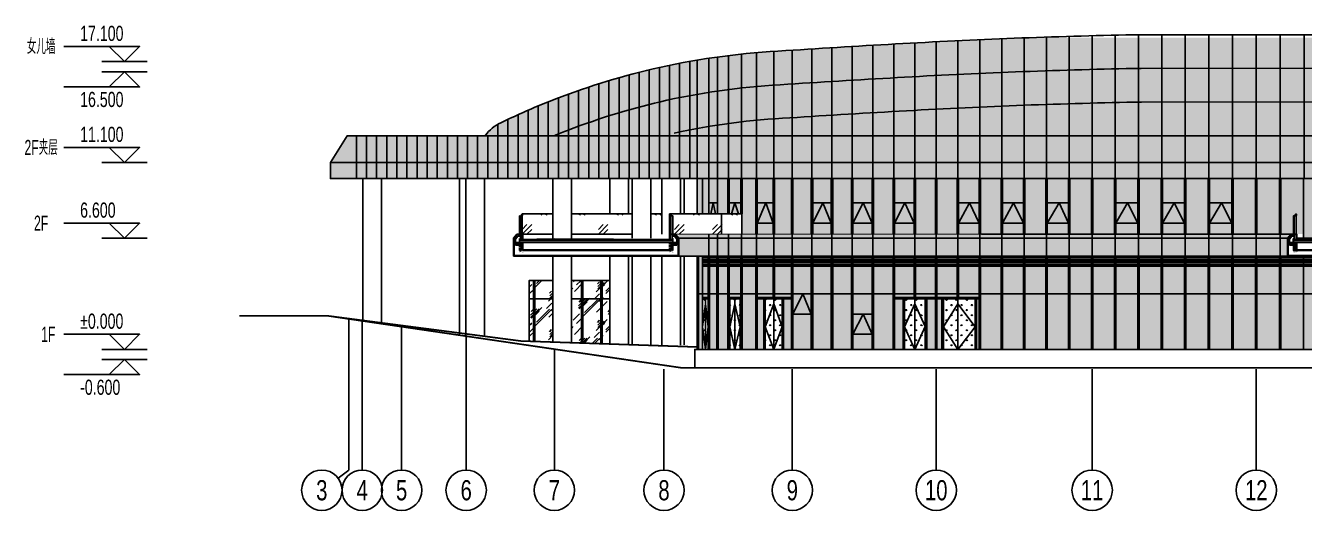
# Model space of a CAD drawing. Extents: x 2698488 to 3036784, y -7225 to 132783.
# Drawn here: x 2699500 to 2775479, y 103975 to 132783 of the extents above; entities that cross this region are included whole.
import ezdxf
from ezdxf.enums import TextEntityAlignment as Align

# ---------------------------------------------------------------- set-up
doc = ezdxf.new("R2010")
doc.units = 0
doc.linetypes.add('DASH', pattern=[0.35, 0.25, -0.1])
doc.layers.get('0').update_dxf_attribs({"color": 8})
for name, color, linetype in [('#填充层', 8, 'Continuous'), ('#幕墙分格线-立面', 8, 'Continuous'), ('#文字', 8, 'Continuous'), ('#标注', 8, 'Continuous'), ('#结构边线+内凹外凸边线', 8, 'Continuous'), ('#非幕墙范围构件', 8, 'DASH'), ('A-AL', 8, 'Continuous'), ('A-BEAM-SECT-S', 8, 'Continuous'), ('A-DETL-2', 8, 'Continuous'), ('A-DETL-ALUM', 8, 'Continuous'), ('A-GLAZ', 8, 'Continuous'), ('A-SECT-3', 8, 'Continuous'), ('A-STRS-HRAL', 8, 'Continuous'), ('A-WALL-CONC', 8, 'Continuous'), ('PUB_DIM', 8, 'Continuous'), ('PUB_HATCH', 8, 'Continuous'), ('PUB_TITLE', 8, 'Continuous'), ('建-墙', 8, 'Continuous'), ('建-门窗开启方式', 8, 'Continuous')]:
    doc.layers.add(name, color=color, linetype=linetype)
doc.layers.add('定位边线-不打印', color=8, linetype='Continuous', plot=False)
doc.styles.add('#文字', font='jrs.shx', dxfattribs={"width": 0.7, "bigfont": 'hztxt.shx'})
doc.styles.add('HZ', font='jrs.shx', dxfattribs={"width": 0.6, "bigfont": 'hztxt.shx'})
doc.styles.add('JHZX', font='jrs.shx', dxfattribs={"width": 0.6, "bigfont": 'jhz.shx'})
doc.styles.add('XD2008', font='@1romans.shx', dxfattribs={"width": 0.7, "bigfont": '!hztxt.shx'})
doc.styles.add('楷体', font='jrs.shx', dxfattribs={"width": 0.75})
pattern_1 = [(45, (180, 90), (0, 2291.026), [900, -540, 900, -540, 360, -784.92235]), (45, (135, 135), (0, 2291.026), [720, -900, 540, -540, 630, -694.92236]), (45, (135, 270), (0, 2291.026), [540, -1080, 360, -540, 810, -694.92236]), (45, (270, 135), (0, 2291.026), [540, -1080, 450, -1954.9223]), (45, (405, 270), (0, 2291.026), [270, -1350, 180, -2224.9223]), (45, (180, 495), (0, 2291.026), [180, -1350, 180, -720, 450, -1144.92235]), (45, (990, 360), (0, 2291.026), [900, -1350, 1080, -712.9224]), (45, (990, 225), (0, 2291.026), [1260, -900, 1350, -532.9224]), (45, (1215, 405), (0, -2545.5844), [900, -1260, 720, -1144.9224]), (45, (1080, 675), (0, 2291.026), [450, -1800, 540, -1234.9224]), (45, (1350, 540), (0, 2291.026), [360, -1800, 360, -1504.9223])]
pattern_2 = [(90, (0, 0), (-299.338642, 299.338642), [79.3742, -519.303045]), (45, (0, 0), (-299.338847, 299.338847), [79.3742, -343.954845]), (135, (0, 0), (-299.338847, -299.338847), [79.3742, -343.954845])]

# ---------------------------------------------------------------- blocks, each defined once
blk = doc.blocks.new('A$C727b660e_C')
at = {"layer": 'PUB_HATCH'}
blk.add_hatch(color=256, dxfattribs=at).paths.add_polyline_path([(350, 830), (4795, 830), (4795, 950), (350, 950)])
at = {"layer": 'A-AL'}
for points in [[(550, 0), (0, 0), (0, 1050), (200, 1300), (550, 1300), (550, 1200)], [(550, 30), (30, 30), (30, 1038), (213, 1270), (520, 1270), (520, 1200)], [(520, 1200), (550, 1200)], [(4595, 0), (5145, 0), (5145, 1050), (4945, 1300), (4595, 1300), (4595, 1200)], [(4595, 30), (5115, 30), (5115, 1038), (4932, 1270), (4625, 1270), (4625, 1200)], [(4625, 1200), (4595, 1200)], [(550, 30), (4595, 30)], [(550, 0), (4595, 0)]]:
    blk.add_lwpolyline(points, dxfattribs=at)
at = {"layer": 'A-BEAM-SECT-S'}
for p, q in [((350, 360), (350, 800)), ((550, 800), (550, 360)), ((4595, 360), (4595, 800)), ((4795, 800), (4795, 360))]:
    blk.add_line(p, q, dxfattribs=at)
for points in [[(458, 800), (550, 800), (550, 830), (350, 830), (350, 800), (442, 800), (442, 360), (350, 360), (350, 330), (550, 330), (550, 360), (458, 360)], [(4703, 800), (4795, 800), (4795, 830), (4595, 830), (4595, 800), (4687, 800), (4687, 360), (4595, 360), (4595, 330), (4795, 330), (4795, 360), (4703, 360)]]:
    blk.add_lwpolyline(points, close=True, dxfattribs=at)
for points in [[(362, 360), (362, 800)], [(412, 800), (442, 770)], [(488, 800), (458, 770)], [(538, 360), (538, 800)], [(550, 830), (4595, 830)], [(4595, 830), (550, 830)], [(550, 800), (4595, 800)], [(4595, 800), (550, 800)], [(4607, 360), (4607, 800)], [(4657, 800), (4687, 770)], [(4733, 800), (4703, 770)], [(4783, 360), (4783, 800)], [(412, 360), (442, 390)], [(488, 360), (458, 390)], [(4595, 360), (550, 360)], [(4595, 330), (550, 330)], [(4657, 360), (4687, 390)], [(4733, 360), (4703, 390)]]:
    blk.add_lwpolyline(points, dxfattribs=at)
at = {"layer": 'A-DETL-2'}
for p, q in [((2411, 1030), (350, 988)), ((350, 950), (350, 988)), ((2411, 1030), (4795, 988)), ((4795, 950), (4795, 988))]:
    blk.add_line(p, q, dxfattribs=at)
at = {"layer": 'A-DETL-ALUM'}
for points in [[(110, 650), (110, 1011), (253, 1190), (345, 1190), (345, 1270)], [(115, 655), (115, 1010), (255, 1185), (350, 1185), (350, 1270)], [(345, 655), (345, 1030), (350, 1030), (350, 650)], [(520, 1200), (520, 989)], [(535, 1200), (535, 989)], [(550, 1200), (550, 990)], [(4595, 1200), (4595, 990)], [(4610, 1200), (4610, 989)], [(4625, 1200), (4625, 989)], [(5030, 655), (5030, 1010), (4890, 1185), (4795, 1185), (4795, 1270)], [(4800, 655), (4800, 1030), (4795, 1030), (4795, 650)], [(5035, 650), (5035, 1011), (4892, 1190), (4800, 1190), (4800, 1270)], [(350, 650), (110, 650)], [(345, 655), (115, 655)], [(4795, 650), (5035, 650)], [(4800, 655), (5030, 655)]]:
    blk.add_lwpolyline(points, dxfattribs=at)
at = {"layer": 'A-DETL-ALUM', "ltscale": 0.1}
for points in [[(130, 655), (330, 655), (330, 805), (130, 805)], [(5015, 655), (4815, 655), (4815, 805), (5015, 805)]]:
    blk.add_lwpolyline(points, close=True, dxfattribs=at)
for points in [[(330, 805), (130, 655)], [(130, 805), (330, 655)], [(4815, 805), (5015, 655)], [(5015, 805), (4815, 655)]]:
    blk.add_lwpolyline(points, dxfattribs=at)
at = {"layer": 'A-STRS-HRAL'}
for p, q in [((400, 2355), (481, 2461)), ((510, 2355), (531, 2449)), ((4635, 2355), (4614, 2449)), ((4745, 2355), (4664, 2461))]:
    blk.add_line(p, q, dxfattribs=at)
for points in [[(350, 1330), (350, 2380), (370, 2380), (370, 1330)], [(4795, 1330), (4795, 2380), (4775, 2380), (4775, 1330)]]:
    blk.add_lwpolyline(points, close=True, dxfattribs=at)
for points in [[(400, 950), (400, 2355)], [(510, 950), (510, 2355)], [(4635, 950), (4635, 2355)], [(4745, 950), (4745, 2355)], [(370, 2230), (400, 2230)], [(370, 2210), (400, 2210)], [(4775, 2230), (4745, 2230)], [(4775, 2210), (4745, 2210)], [(370, 1500), (400, 1500)], [(370, 1480), (400, 1480)], [(400, 950), (510, 950)], [(4745, 950), (4635, 950)], [(4775, 1500), (4745, 1500)], [(4775, 1480), (4745, 1480)]]:
    blk.add_lwpolyline(points, dxfattribs=at)
for centre in [(510, 2470), (4635, 2470)]:
    blk.add_circle(centre, 30, dxfattribs=at)
at = {"layer": 'A-WALL-CONC'}
for p, q in [((350, 950), (4795, 950)), ((350, 950), (350, 830)), ((350, 830), (4795, 830)), ((4795, 950), (4795, 830))]:
    blk.add_line(p, q, dxfattribs=at)
at = {"layer": 'PUB_DIM', "style": 'XD2008', "width": 0.6}
for p in [(182, 685), (4853, 685)]:
    blk.add_text('0.5%', height=70, dxfattribs=at).set_placement(p)
at = {"layer": '定位边线-不打印', "style": 'XD2008', "width": 0.6}
for s, p in [('200*150', (116, 771)), ('200*150', (4819, 771)), ('500*200', (343, 227)), ('500*200', (4588, 227))]:
    blk.add_text(s, height=70, dxfattribs=at).set_placement(p)
blk = doc.blocks.new('500-200')
at = {"layer": '#非幕墙范围构件', "ltscale": 500}
for p, q in [((0, 30), (0, 470)), ((200, 470), (200, 30))]:
    blk.add_line(p, q, dxfattribs=at)
blk.add_lwpolyline([(108, 470), (200, 470), (200, 500), (0, 500), (0, 470), (92, 470), (92, 30), (0, 30), (0, 0), (200, 0), (200, 30), (108, 30)], close=True, dxfattribs=at)
for points in [[(12, 30), (12, 470)], [(62, 470), (92, 440)], [(62, 30), (92, 60)], [(138, 470), (108, 440)], [(138, 30), (108, 60)], [(188, 30), (188, 470)]]:
    blk.add_lwpolyline(points, dxfattribs=at)
at = {"layer": '#非幕墙范围构件', "ltscale": 500, "style": 'XD2008', "width": 0.6}
blk.add_text('500*200', height=70, dxfattribs=at).set_placement((-7, -103))
blk = doc.blocks.new('drfgrgt_C')
at = {"layer": 'PUB_HATCH'}
blk.add_hatch(color=256, dxfattribs=at).paths.add_polyline_path([(-4245, 830), (4867, 830), (4867, 950), (-4245, 950)])
at = {"layer": 'A-AL'}
for points in [[(-4045, 0), (-4595, 0), (-4595, 1050), (-4395, 1300), (-4045, 1300), (-4045, 1200)], [(-4045, 30), (-4565, 30), (-4565, 1038), (-4382, 1270), (-4075, 1270), (-4075, 1200)], [(-4075, 1200), (-4045, 1200)], [(4667, 0), (5217, 0), (5217, 1050), (5017, 1300), (4667, 1300), (4667, 1200)], [(4667, 30), (5187, 30), (5187, 1038), (5005, 1270), (4697, 1270), (4697, 1200)], [(4697, 1200), (4667, 1200)], [(-4045, 30), (4667, 30)], [(-4045, 0), (4667, 0)]]:
    blk.add_lwpolyline(points, dxfattribs=at)
at = {"layer": 'A-BEAM-SECT-S'}
for points in [[(-4045, 830), (4667, 830)], [(4667, 830), (-4045, 830)], [(-4045, 800), (4667, 800)], [(4667, 800), (-4045, 800)], [(4667, 360), (-4045, 360)], [(4667, 330), (-4045, 330)]]:
    blk.add_lwpolyline(points, dxfattribs=at)
at = {"layer": 'A-DETL-2'}
for p, q in [((-2184, 1030), (-4245, 988)), ((-4245, 950), (-4245, 988)), ((-2184, 1030), (4867, 988)), ((4867, 950), (4867, 988))]:
    blk.add_line(p, q, dxfattribs=at)
at = {"layer": 'A-DETL-ALUM'}
for points in [[(-4485, 650), (-4485, 1011), (-4342, 1190), (-4250, 1190), (-4250, 1270)], [(-4480, 655), (-4480, 1010), (-4340, 1185), (-4245, 1185), (-4245, 1270)], [(-4250, 655), (-4250, 1030), (-4245, 1030), (-4245, 650)], [(-4075, 1200), (-4075, 989)], [(-4060, 1200), (-4060, 989)], [(-4045, 1200), (-4045, 990)], [(4667, 1200), (4667, 990)], [(4683, 1200), (4683, 989)], [(4698, 1200), (4698, 989)], [(5102, 655), (5102, 1010), (4962, 1185), (4867, 1185), (4867, 1270)], [(4872, 655), (4872, 1030), (4867, 1030), (4867, 650)], [(5107, 650), (5107, 1011), (4965, 1190), (4872, 1190), (4872, 1270)], [(-4245, 650), (-4485, 650)], [(-4250, 655), (-4480, 655)], [(4867, 650), (5107, 650)], [(4872, 655), (5102, 655)]]:
    blk.add_lwpolyline(points, dxfattribs=at)
at = {"layer": 'A-DETL-ALUM', "ltscale": 0.1}
for points in [[(-4465, 655), (-4265, 655), (-4265, 805), (-4465, 805)], [(5087, 655), (4887, 655), (4887, 805), (5087, 805)]]:
    blk.add_lwpolyline(points, close=True, dxfattribs=at)
for points in [[(-4265, 805), (-4465, 655)], [(-4465, 805), (-4265, 655)], [(4887, 805), (5087, 655)], [(5087, 805), (4887, 655)]]:
    blk.add_lwpolyline(points, dxfattribs=at)
at = {"layer": 'A-STRS-HRAL'}
for p, q in [((-4195, 2355), (-4114, 2461)), ((-4085, 2355), (-4064, 2449)), ((4707, 2355), (4686, 2449)), ((4817, 2355), (4736, 2461))]:
    blk.add_line(p, q, dxfattribs=at)
for points in [[(-4245, 1330), (-4245, 2380), (-4225, 2380), (-4225, 1330)], [(4867, 1330), (4867, 2380), (4847, 2380), (4847, 1330)]]:
    blk.add_lwpolyline(points, close=True, dxfattribs=at)
for points in [[(-4195, 950), (-4195, 2355)], [(-4085, 950), (-4085, 2355)], [(4707, 950), (4707, 2355)], [(4817, 950), (4817, 2355)], [(-4225, 2230), (-4195, 2230)], [(-4225, 2210), (-4195, 2210)], [(4847, 2230), (4817, 2230)], [(4847, 2210), (4817, 2210)], [(-4225, 1500), (-4195, 1500)], [(-4225, 1480), (-4195, 1480)], [(-4195, 950), (-4085, 950)], [(4817, 950), (4707, 950)], [(4847, 1500), (4817, 1500)], [(4847, 1480), (4817, 1480)]]:
    blk.add_lwpolyline(points, dxfattribs=at)
for centre in [(-4085, 2470), (4707, 2470)]:
    blk.add_circle(centre, 30, dxfattribs=at)
at = {"layer": 'A-WALL-CONC'}
for p, q in [((-4245, 950), (4867, 950)), ((-4245, 950), (-4245, 830)), ((-4245, 830), (4867, 830)), ((4867, 950), (4867, 830))]:
    blk.add_line(p, q, dxfattribs=at)
at = {"layer": 'A-BEAM-SECT-S'}
for p in [(-4245, 330), (4667, 330)]:
    blk.add_blockref('500-200', p, dxfattribs=at)
at = {"layer": 'PUB_DIM', "style": 'XD2008', "width": 0.6}
for p in [(-4413, 685), (4925, 685)]:
    blk.add_text('0.5%', height=70, dxfattribs=at).set_placement(p)
at = {"layer": '定位边线-不打印', "style": 'XD2008', "width": 0.6}
for p in [(-4479, 771), (4892, 771)]:
    blk.add_text('200*150', height=70, dxfattribs=at).set_placement(p)
blk = doc.blocks.new('*U62')
blk.add_line((0, -20), (0, 0))
blk.add_circle((0, -24), 4)
at = {"style": 'JHZX', "width": 0.75}
blk.add_attdef('AXES', text='', height=4, dxfattribs=at).set_placement((0, -24), align=Align.MIDDLE_CENTER)
blk = doc.blocks.new('*U27')
blk.add_line((0, -20), (0, -20))
blk.add_circle((0, -24), 4)
at = {"style": 'JHZX', "width": 0.75}
blk.add_attdef('AXES', text='', height=4, dxfattribs=at).set_placement((0, -24), align=Align.MIDDLE_CENTER)
blk = doc.blocks.new('LEVEL')
blk.add_line((9, 0), (0, 0))
blk.add_lwpolyline([(7.5, 3), (4.5, 0), (1.5, 3), (16.5, 3)])
at = {"style": '楷体', "width": 0.75}
blk.add_attdef('LEVEL', text='', height=3.5, dxfattribs=at).set_placement((9.33, 5.59), align=Align.MIDDLE_CENTER)
blk.add_attdef('FLOOR', text='', height=3.5, dxfattribs=at).set_placement((17.5, 3), align=Align.MIDDLE_LEFT)

msp = doc.modelspace()

# ---------------------------------------------------------------- hatches: boundary and pattern name
at = {"layer": '#填充层', "ltscale": 5}
h = msp.add_hatch(dxfattribs=at)
h.set_pattern_fill('DOTS', color=256, scale=150)
edge = h.paths.add_edge_path()
edge.add_arc((2728706, 124909), 2315, 114.60261, 144.8349)
edge.add_line((2726813, 126242), (2838437, 126242))
edge.add_arc((2836400, 125808), 2083, 12.03987, 54.12862)
edge.add_arc((2834175, 123621), 5185, 48.34689, 61.60967)
edge.add_arc((2829304, 114610), 15428, 61.60967, 71.08642)
edge.add_arc((2822919, 95613), 35469, 71.27594, 81.67155)
edge.add_arc((2817790, 58699), 72737, 81.88593, 87.5683)
edge.add_arc((2765367, -812046), 945049, 86.632684, 86.85322)
edge.add_arc((2779543, -553694), 686308, 86.850942, 87.15446)
edge.add_arc((2793868, -247582), 379863, 87.02026, 88.08775)
edge.add_line((2806543, 132070), (2759313, 132070))
edge.add_arc((2772063, -226272), 358568, 92.03764, 93.26897)
edge.add_arc((2785793, -491030), 623680, 93.141372, 93.780228)
edge.add_arc((2746807, 86388), 44956, 92.71886, 102.3781)
edge.add_arc((2746860, 87177), 44197, 102.66422, 111.01366)
edge.add_arc((2746133, 89354), 41904, 111.15329, 114.10025)
edge.add_arc((2754257, 71357), 61650, 114.1631, 115.47342)
h = msp.add_hatch(dxfattribs=at)
h.set_pattern_fill('DOTS', color=256, scale=150)
h.paths.add_polyline_path([(2718613, 126242), (2717613, 124642), (2717613, 123692), (2847613, 123692), (2847613, 124642), (2846613, 126242)])
h = msp.add_hatch(dxfattribs=at)
h.set_pattern_fill('玻璃2', color=256, scale=150)
h.set_pattern_definition(pattern_1)
h.paths.add_polyline_path([(2803758, 123292), (2803758, 123692), (2739403, 123692), (2739403, 121592), (2742053, 121592), (2742053, 120392), (2774824, 120392), (2774824, 121472), (2774984, 121562), (2775024, 120392), (2775459, 120392), (2775459, 120142), (2775950, 120142), (2775950, 122922), (2777823, 122922), (2777822, 120142), (2778315, 120142), (2778315, 120392), (2779069, 120392), (2779109, 121562), (2779244, 120392), (2816063, 120392), (2816063, 121472), (2816223, 121562), (2816263, 120392), (2816610, 120392), (2816610, 120142), (2817187, 120142), (2817187, 122842), (2818439, 122842), (2818439, 120142), (2818943, 120142), (2818943, 120392), (2818983, 121562), (2819143, 121472), (2819143, 120392), (2844610, 120392), (2844610, 121472), (2844770, 121562), (2844770, 120392), (2844911, 120392), (2844911, 120142), (2845028, 120142), (2845028, 122842), (2845389, 122842), (2845389, 120142), (2845486, 120142), (2845486, 120392), (2845644, 120392), (2845644, 121562), (2845804, 121472), (2845804, 120392), (2846513, 120392), (2846513, 123692), (2805026, 123692), (2805026, 123292)])
at = {"layer": '#填充层', "ltscale": 300}
h = msp.add_hatch(color=256, dxfattribs=at)
h.dxf.hatch_style = 1
h.paths.add_polyline_path([(2742053, 120392), (2742894, 120392), (2742894, 123692), (2742053, 123692)])
at = {"layer": '#填充层', "ltscale": 5}
h = msp.add_hatch(dxfattribs=at)
h.set_pattern_fill('玻璃A', color=256, scale=200)
h.set_pattern_definition([(45, (2729006, 120392.1), (-1131.37, 1131.37), [800, -800]), (45, (2729006, 120675), (-1131.37, 1131.37), [400, -1200]), (45, (2729288.8, 120392.1), (-1131.37, 1131.37), [400, -1200])])
h.paths.add_polyline_path([(2730830, 120392), (2730830, 121592), (2729006, 121592), (2729006, 120392)])
h.paths.add_polyline_path([(2735545, 120392), (2735545, 121592), (2731930, 121592), (2731930, 120392)])
h.paths.add_polyline_path([(2736645, 121592), (2736645, 120392), (2742053, 120392), (2742053, 121592)])
at = {"layer": '#填充层', "ltscale": 300}
h = msp.add_hatch(dxfattribs=at)
h.set_pattern_fill('DOTS', color=256, scale=150)
h.set_pattern_definition([(0, (2738308.3, 119092.14), (119.0625, 238.125), [0, -238.125])])
h.paths.add_polyline_path([(2779619, 120392), (2779619, 119092), (2815713, 119092), (2815713, 120392)])
h.paths.add_polyline_path([(2774474, 119092), (2774474, 120392), (2738308, 120392), (2738308, 119092)])
h.paths.add_polyline_path([(2845954, 120392), (2846154, 120142), (2846154, 119092), (2847613, 119092), (2847613, 120142), (2847413, 120392)])
h.paths.add_polyline_path([(2844260, 120142), (2844460, 120392), (2819493, 120392), (2819493, 119092), (2844260, 119092)])
at = {"layer": '#填充层', "ltscale": 5}
h = msp.add_hatch(dxfattribs=at)
h.set_pattern_fill('玻璃2', color=256, scale=150)
h.set_pattern_definition(pattern_1)
h.paths.add_polyline_path([(2845028, 113542), (2845028, 116542), (2845389, 116542), (2845389, 113542), (2846513, 113542), (2846513, 118492), (2782613, 118492), (2782613, 118480), (2772617, 118505), (2772617, 118492), (2739715, 118492), (2739715, 119092), (2739403, 119092), (2739403, 113542), (2739715, 113542), (2739715, 116542), (2740089, 116542), (2740089, 113542), (2741254, 113542), (2741254, 116542), (2742033, 116542), (2742033, 113542), (2743409, 113542), (2743409, 116542), (2744489, 116542), (2744489, 113542), (2751675, 113542), (2751675, 116542), (2752996, 116542), (2752996, 113542), (2753986, 113542), (2753986, 116542), (2755962, 116542), (2755962, 113542), (2775990, 113542), (2775990, 116542), (2777782, 116542), (2777782, 113542), (2809040, 113542), (2809040, 116542), (2810339, 116542), (2810339, 113542), (2817816, 113542), (2817816, 116542), (2819003, 116542), (2819003, 113542)])
at = {"layer": '#填充层', "ltscale": 300}
h = msp.add_hatch(color=256, dxfattribs=at)
h.dxf.hatch_style = 1
h.paths.add_polyline_path([(2739486, 113542), (2739715, 113542), (2739715, 119092), (2739486, 119092)])
h = msp.add_hatch(color=256, dxfattribs=at)
h.dxf.hatch_style = 1
h.paths.add_polyline_path([(2740643, 113542), (2741214, 113542), (2741214, 118492), (2740643, 118492)])
h = msp.add_hatch(color=256, dxfattribs=at)
h.dxf.hatch_style = 1
h.paths.add_polyline_path([(2742073, 118492), (2742894, 118492), (2742894, 113542), (2742073, 113542)])
h = msp.add_hatch(color=256, dxfattribs=at)
h.dxf.hatch_style = 1
h.paths.add_polyline_path([(2773996, 118492), (2756227, 118492), (2756227, 113542), (2773996, 113542)])
at = {"layer": '#填充层', "ltscale": 5}
h = msp.add_hatch(dxfattribs=at)
h.set_pattern_fill('玻璃2', color=256, scale=150)
h.set_pattern_definition(pattern_1)
h.paths.add_polyline_path([(2729425, 117642), (2730830, 117642), (2730830, 113969), (2729425, 114025)])
h = msp.add_hatch(dxfattribs=at)
h.set_pattern_fill('玻璃2', color=256, scale=150)
h.set_pattern_definition(pattern_1)
h.paths.add_polyline_path([(2731930, 117642), (2734216, 117642), (2734216, 113854), (2731930, 113948)])
h = msp.add_hatch(dxfattribs=at)
h.set_pattern_fill('GRASS', color=256, scale=150)
h.set_pattern_definition(pattern_2)
h.paths.add_polyline_path([(2739715, 116542), (2740089, 116542), (2740089, 113542), (2739715, 113542)])
h = msp.add_hatch(dxfattribs=at)
h.set_pattern_fill('GRASS', color=256, scale=150)
h.set_pattern_definition(pattern_2)
h.paths.add_polyline_path([(2741254, 113542), (2742033, 113542), (2742033, 116542), (2741254, 116542)])
h = msp.add_hatch(dxfattribs=at)
h.set_pattern_fill('GRASS', color=256, scale=150)
h.set_pattern_definition(pattern_2)
h.paths.add_polyline_path([(2743409, 116542), (2744489, 116542), (2744489, 113542), (2743409, 113542)])
h = msp.add_hatch(dxfattribs=at)
h.set_pattern_fill('GRASS', color=256, scale=150)
h.set_pattern_definition(pattern_2)
h.paths.add_polyline_path([(2751715, 116542), (2752956, 116542), (2752956, 113542), (2751715, 113542)])
at = {"layer": '#填充层', "ltscale": 300}
h = msp.add_hatch(color=256, dxfattribs=at)
h.dxf.hatch_style = 1
h.paths.add_polyline_path([(2753563, 113542), (2753563, 116542), (2753036, 116542), (2753036, 113542)])
h.paths.add_polyline_path([(2753643, 116542), (2753643, 113542), (2753946, 113542), (2753946, 116542)])
at = {"layer": '#填充层', "ltscale": 5}
h = msp.add_hatch(dxfattribs=at)
h.set_pattern_fill('GRASS', color=256, scale=150)
h.set_pattern_definition(pattern_2)
h.paths.add_polyline_path([(2754026, 113542), (2755922, 113542), (2755922, 116542), (2754026, 116542)])
at = {"layer": 'PUB_TITLE'}
h = msp.add_hatch(color=256, dxfattribs=at)
h.dxf.hatch_style = 1
h.paths.add_polyline_path([(2745014, 118492), (2745014, 119092), (2739715, 119092), (2739715, 118492)])
h.paths.add_polyline_path([(2753563, 118492), (2753563, 119092), (2746263, 119092), (2746263, 118492)])
h.paths.add_polyline_path([(2771164, 118492), (2771164, 119092), (2756227, 119092), (2756227, 118492)])
h.paths.add_polyline_path([(2779706, 118492), (2779706, 119092), (2772657, 119092), (2772657, 118492)])
h.paths.add_polyline_path([(2805106, 119092), (2805106, 118492), (2846513, 118492), (2846513, 119092)])
h.paths.add_polyline_path([(2803678, 118492), (2803678, 119092), (2796872, 119092), (2796872, 118492)])
h = msp.add_hatch(dxfattribs=at)
h.set_pattern_fill('ANSI32', color=256, scale=35, angle=135)
h.set_pattern_definition([(180, (0, 0), (0, -166.6875), []), (180, (-55.56, 55.56), (0, -166.6875), [])])
h.paths.add_polyline_path([(2739715, 119092), (2846513, 119092), (2846513, 118492), (2739715, 118492)])

# ---------------------------------------------------------------- linework, layer by layer
at = {"layer": '#幕墙分格线-立面'}
for p, q in [((2729684, 117642), (2729684, 114015)), ((2729764, 117642), (2729764, 114015)), ((2732535, 117642), (2732535, 113918)), ((2732615, 117642), (2732615, 113918)), ((2733673, 117642), (2733673, 113879)), ((2733753, 117642), (2733753, 113879)), ((2739715, 116622), (2740049, 116622)), ((2739715, 116542), (2740049, 116542)), ((2739715, 113542), (2739715, 116542)), ((2740049, 116542), (2740049, 113542)), ((2741214, 116622), (2742073, 116622)), ((2741214, 116542), (2742073, 116542)), ((2741254, 113542), (2741254, 116542)), ((2741334, 113542), (2741334, 116542)), ((2741953, 116542), (2741953, 113542)), ((2742033, 116542), (2742033, 113542)), ((2743369, 116542), (2743369, 113542)), ((2743449, 116542), (2743449, 113542)), ((2744449, 113542), (2744449, 116542)), ((2744529, 113542), (2744529, 116542)), ((2751635, 116542), (2751635, 113542)), ((2752996, 116542), (2751675, 116542)), ((2751715, 116542), (2751715, 113542)), ((2752956, 113542), (2752956, 116542)), ((2753036, 113542), (2753036, 116542)), ((2753946, 113542), (2753946, 116542)), ((2753986, 116542), (2755962, 116542)), ((2754026, 113542), (2754026, 116542)), ((2755922, 116542), (2755922, 113542)), ((2756002, 116542), (2756002, 113542)), ((2740049, 113542), (2739715, 113542)), ((2751675, 113542), (2752996, 113542)), ((2755962, 113542), (2753986, 113542))]:
    msp.add_line(p, q, dxfattribs=at)
for points in [[(2782613, 132243), (2765759, 132241, 0.009869), (2751616, 131713, 0.002788), (2744674, 131293, 0.042171), (2737170, 130299, 0.036447), (2731011, 128435, 0.012859), (2729022, 127606, 0.005717), (2727742, 127014, 0.132684), (2726813, 126242, 2.083584)], [(2782614, 130243), (2765776, 130241, 0.009858), (2751728, 129716, 0.002796), (2744788, 129296, 0.042249), (2737604, 128346, 0.036403), (2731731, 126569, 0.00551), (2730914, 126242, 0.00551)], [(2782614, 128243), (2765794, 128241, 0.009847), (2751839, 127719, 0.002805), (2744900, 127299, 0.042332), (2738037, 126394, 0.042332)]]:
    msp.add_lwpolyline(points, format="xyb", dxfattribs=at)
at = {"layer": '#幕墙分格线-立面', "ltscale": 300}
for points in [[(2764236, 123692), (2764236, 132211)], [(2765614, 123692), (2765614, 132238)], [(2767000, 123692), (2767000, 132241)], [(2768394, 123692), (2768394, 132241)], [(2769796, 123692), (2769796, 132242)], [(2771204, 123692), (2771204, 132242)], [(2772617, 123692), (2772617, 132242)], [(2774036, 123692), (2774036, 132242)], [(2775459, 123692), (2775459, 132242)], [(2747411, 123692), (2747411, 131468)], [(2748617, 123692), (2748617, 131541)], [(2749839, 123692), (2749839, 131613)], [(2751078, 123692), (2751078, 131683)], [(2752333, 123692), (2752333, 131753)], [(2753603, 123692), (2753603, 131821)], [(2754888, 123692), (2754888, 131885)], [(2756187, 123692), (2756187, 131945)], [(2757499, 123692), (2757499, 132001)], [(2758824, 123692), (2758824, 132052)], [(2760161, 123692), (2760161, 132099)], [(2761509, 123692), (2761509, 132141)], [(2762867, 123692), (2762867, 132179)], [(2739403, 123692), (2739403, 130730)], [(2740089, 123692), (2740089, 130839)], [(2740603, 123692), (2740603, 130914)], [(2741254, 123692), (2741254, 131000)], [(2742033, 123692), (2742033, 131090)], [(2742934, 123692), (2742934, 131177)], [(2743947, 123692), (2743947, 131253)], [(2745054, 123692), (2745054, 131318)], [(2746223, 123692), (2746223, 131394)], [(2735958, 123692), (2735958, 130008)], [(2736558, 123692), (2736558, 130157)], [(2737158, 123692), (2737158, 130296)], [(2737758, 123692), (2737758, 130424)], [(2738358, 123692), (2738358, 130543)], [(2738958, 123692), (2738958, 130653)], [(2733558, 123692), (2733558, 129325)], [(2734158, 123692), (2734158, 129509)], [(2734758, 123692), (2734758, 129685)], [(2735358, 123692), (2735358, 129851)], [(2731158, 123692), (2731158, 128491)], [(2731758, 123692), (2731758, 128714)], [(2732358, 123692), (2732358, 128927)], [(2732958, 123692), (2732958, 129131)], [(2729358, 123692), (2729358, 127754)], [(2729958, 123692), (2729958, 128011)], [(2730558, 123692), (2730558, 128256)], [(2727558, 123692), (2727558, 126919)], [(2728158, 123692), (2728158, 127210)], [(2728758, 123692), (2728758, 127486)], [(2719158, 123692), (2719158, 126242)], [(2719758, 123692), (2719758, 126242)], [(2720358, 123692), (2720358, 126242)], [(2720958, 123692), (2720958, 126242)], [(2721558, 123692), (2721558, 126242)], [(2722158, 123692), (2722158, 126242)], [(2722758, 123692), (2722758, 126242)], [(2723358, 123692), (2723358, 126242)], [(2723958, 123692), (2723958, 126242)], [(2724558, 123692), (2724558, 126242)], [(2725158, 123692), (2725158, 126242)], [(2725758, 123692), (2725758, 126242)], [(2726358, 123692), (2726358, 126242)], [(2726958, 123692), (2726958, 126242)], [(2740089, 119092), (2740089, 120392)], [(2740603, 119092), (2740603, 120392)], [(2741254, 119092), (2741254, 120392)], [(2742033, 119092), (2742033, 120392)], [(2742934, 119092), (2742934, 120392)], [(2743947, 119092), (2743947, 120392)], [(2745054, 119092), (2745054, 120392)], [(2746223, 119092), (2746223, 120392)], [(2747411, 119092), (2747411, 120392)], [(2748617, 119092), (2748617, 120392)], [(2749839, 119092), (2749839, 120392)], [(2751078, 119092), (2751078, 120392)], [(2752333, 119092), (2752333, 120392)], [(2753603, 119092), (2753603, 120392)], [(2754888, 119092), (2754888, 120392)], [(2756187, 119092), (2756187, 120392)], [(2757499, 119092), (2757499, 120392)], [(2758824, 119092), (2758824, 120392)], [(2760161, 119092), (2760161, 120392)], [(2761509, 119092), (2761509, 120392)], [(2762867, 119092), (2762867, 120392)], [(2764236, 119092), (2764236, 120392)], [(2765614, 119092), (2765614, 120392)], [(2767000, 119092), (2767000, 120392)], [(2768394, 119092), (2768394, 120392)], [(2769796, 119092), (2769796, 120392)], [(2771204, 119092), (2771204, 120392)], [(2772617, 119092), (2772617, 120392)], [(2774036, 119092), (2774036, 120392)]]:
    msp.add_lwpolyline(points, dxfattribs=at)
at = {"layer": '#幕墙分格线-立面'}
for points in [[(2847613, 123692), (2847613, 124642), (2846613, 126242), (2718613, 126242), (2717613, 124642), (2717613, 123692)], [(2742974, 122242), (2743907, 122242), (2743907, 121042), (2742974, 121042)], [(2746263, 122242), (2747371, 122242), (2747371, 121042), (2746263, 121042)], [(2748657, 122242), (2749799, 122242), (2749799, 121042), (2748657, 121042)], [(2751118, 122242), (2752293, 122242), (2752293, 121042), (2751118, 121042)], [(2754928, 122242), (2756147, 122242), (2756147, 121042), (2754928, 121042)], [(2757539, 122242), (2758784, 122242), (2758784, 121042), (2757539, 121042)], [(2760201, 122242), (2761469, 122242), (2761469, 121042), (2760201, 121042)], [(2764276, 122242), (2765574, 122242), (2765574, 121042), (2764276, 121042)], [(2767040, 122242), (2768354, 122242), (2768354, 121042), (2767040, 121042)], [(2769836, 122242), (2771164, 122242), (2771164, 121042), (2769836, 121042)], [(2745094, 116842), (2746183, 116842), (2746183, 115642), (2745094, 115642)], [(2748657, 115642), (2749799, 115642), (2749799, 114442), (2748657, 114442)]]:
    msp.add_lwpolyline(points, close=True, dxfattribs=at)
for points in [[(2847613, 124642), (2717613, 124642)], [(2726813, 123692), (2738869, 123692)], [(2846513, 120392), (2846513, 123692), (2739403, 123692), (2739403, 121592)], [(2739403, 123692), (2739403, 121592)], [(2836221, 123692), (2739469, 123692)], [(2739715, 123692), (2739715, 121592)], [(2740089, 123692), (2740089, 121592)], [(2740603, 123692), (2740603, 121592)], [(2741214, 123692), (2741214, 121592)], [(2741294, 123692), (2741294, 121592)], [(2741993, 123692), (2741993, 121592)], [(2742073, 123692), (2742073, 121592)], [(2742894, 123692), (2742894, 120392)], [(2742974, 123692), (2742974, 120392)], [(2743907, 123692), (2743907, 120392)], [(2743987, 123692), (2743987, 120392)], [(2745014, 123692), (2745014, 120392)], [(2745094, 123692), (2745094, 120392)], [(2746183, 123692), (2746183, 120392)], [(2746263, 123692), (2746263, 120392)], [(2747371, 123692), (2747371, 120392)], [(2747451, 123692), (2747451, 120392)], [(2748577, 123692), (2748577, 120392)], [(2748657, 123692), (2748657, 120392)], [(2749799, 123692), (2749799, 120392)], [(2749879, 123692), (2749879, 120392)], [(2751038, 123692), (2751038, 120392)], [(2751118, 123692), (2751118, 120392)], [(2752293, 123692), (2752293, 120392)], [(2752373, 123692), (2752373, 120392)], [(2753563, 123692), (2753563, 120392)], [(2753643, 123692), (2753643, 120392)], [(2754848, 123692), (2754848, 120392)], [(2754928, 123692), (2754928, 120392)], [(2756147, 123692), (2756147, 120392)], [(2756227, 123692), (2756227, 120392)], [(2757459, 123692), (2757459, 120392)], [(2757539, 123692), (2757539, 120392)], [(2758784, 123692), (2758784, 120392)], [(2758864, 123692), (2758864, 120392)], [(2760121, 123692), (2760121, 120392)], [(2760201, 123692), (2760201, 120392)], [(2761469, 123692), (2761469, 120392)], [(2761549, 123692), (2761549, 120392)], [(2762827, 123692), (2762827, 120392)], [(2762907, 123692), (2762907, 120392)], [(2764196, 123692), (2764196, 120392)], [(2764276, 123692), (2764276, 120392)], [(2765574, 123692), (2765574, 120392)], [(2765654, 123692), (2765654, 120392)], [(2766960, 123692), (2766960, 120392)], [(2767040, 123692), (2767040, 120392)], [(2768354, 123692), (2768354, 120392)], [(2768434, 123692), (2768434, 120392)], [(2769756, 123692), (2769756, 120392)], [(2769836, 123692), (2769836, 120392)], [(2771164, 123692), (2771164, 120392)], [(2771244, 123692), (2771244, 120392)], [(2772577, 123692), (2772577, 120392)], [(2772657, 123692), (2772657, 120392)], [(2773996, 123692), (2773996, 120392)], [(2774076, 123692), (2774076, 120392)], [(2775419, 123692), (2775419, 120142)], [(2729006, 121592), (2730830, 121592)], [(2731930, 121592), (2734466, 121592)], [(2734466, 121592), (2735545, 121592)], [(2736645, 121592), (2737303, 121592)], [(2737758, 120142), (2737758, 121592), (2742053, 121592), (2742053, 120392)], [(2740089, 121592), (2740089, 122242), (2740603, 122242), (2740603, 121592)], [(2740837, 121592), (2740837, 120392)], [(2741254, 121592), (2741254, 122242), (2742033, 122242)], [(2730830, 120392), (2729046, 120392)], [(2734466, 120392), (2731930, 120392)], [(2731930, 120392), (2735545, 120392)], [(2845954, 120392), (2847413, 120392), (2847613, 120142), (2847613, 119092), (2738308, 119092)], [(2738308, 120142), (2774474, 120142)], [(2775024, 120392), (2756299, 120392)], [(2779069, 120142), (2775024, 120142)], [(2739403, 119092), (2739403, 113542), (2846513, 113542), (2846513, 119092)], [(2739403, 119092), (2739403, 113542)], [(2739486, 119092), (2739486, 113542)], [(2739715, 119092), (2739715, 113542)], [(2740049, 119092), (2740049, 113542)], [(2740129, 119092), (2740129, 113542)], [(2740563, 119092), (2740563, 113542)], [(2740643, 119092), (2740643, 113542)], [(2741214, 119092), (2741214, 113542)], [(2741294, 119092), (2741294, 116622)], [(2741993, 119092), (2741993, 116622)], [(2742073, 119092), (2742073, 113542)], [(2742894, 119092), (2742894, 113542)], [(2742974, 119092), (2742974, 113542)], [(2743907, 119092), (2743907, 116622)], [(2743987, 119092), (2743987, 116622)], [(2745014, 119092), (2745014, 113542)], [(2745094, 119092), (2745094, 113542)], [(2746183, 119092), (2746183, 113542)], [(2746263, 119092), (2746263, 113542)], [(2747371, 119092), (2747371, 113542)], [(2747451, 119092), (2747451, 113542)], [(2748577, 119092), (2748577, 113542)], [(2748657, 119092), (2748657, 113542)], [(2749799, 119092), (2749799, 113542)], [(2749879, 119092), (2749879, 113542)], [(2751038, 119092), (2751038, 113542)], [(2751118, 119092), (2751118, 113542)], [(2752293, 119092), (2752293, 116622)], [(2752373, 119092), (2752373, 116622)], [(2753563, 119092), (2753563, 113542)], [(2753643, 119092), (2753643, 113542)], [(2754848, 119092), (2754848, 116622)], [(2754928, 119092), (2754928, 116622)], [(2756147, 119092), (2756147, 113542)], [(2756227, 119092), (2756227, 113542)], [(2836221, 119092), (2756923, 119092)], [(2757459, 119092), (2757459, 113542)], [(2757539, 119092), (2757539, 113542)], [(2758784, 119092), (2758784, 113542)], [(2758864, 119092), (2758864, 113542)], [(2760121, 119092), (2760121, 113542)], [(2760201, 119092), (2760201, 113542)], [(2761469, 119092), (2761469, 113542)], [(2761549, 119092), (2761549, 113542)], [(2762827, 119092), (2762827, 113542)], [(2762907, 119092), (2762907, 113542)], [(2764196, 119092), (2764196, 113542)], [(2764276, 119092), (2764276, 113542)], [(2765574, 119092), (2765574, 113542)], [(2765654, 119092), (2765654, 113542)], [(2766960, 119092), (2766960, 113542)], [(2767040, 119092), (2767040, 113542)], [(2768354, 119092), (2768354, 113542)], [(2768434, 119092), (2768434, 113542)], [(2769756, 119092), (2769756, 113542)], [(2769836, 119092), (2769836, 113542)], [(2771164, 119092), (2771164, 113542)], [(2771244, 119092), (2771244, 113542)], [(2772577, 119092), (2772577, 113542)], [(2772657, 119092), (2772657, 113542)], [(2773996, 119092), (2773996, 113542)], [(2774076, 119092), (2774076, 113542)], [(2775419, 119092), (2775419, 113542)], [(2739715, 118492), (2846513, 118492)], [(2730830, 117642), (2729425, 117642), (2729425, 114025)], [(2734216, 117642), (2731930, 117642)], [(2730830, 116542), (2729425, 116542)], [(2734216, 116542), (2731930, 116542)], [(2739403, 116842), (2846513, 116842)], [(2739902, 116542), (2739902, 113542)], [(2741631, 116542), (2741631, 113542)], [(2745014, 116622), (2742974, 116622)], [(2745014, 116542), (2742974, 116542)], [(2743947, 116542), (2743947, 113542)], [(2753563, 116622), (2751118, 116622)], [(2753563, 116542), (2751118, 116542)], [(2752333, 116542), (2752335, 113542)], [(2756147, 116622), (2753643, 116622)], [(2756147, 116542), (2753643, 116542)], [(2754888, 116542), (2754888, 113542)], [(2846663, 112387), (2846663, 113542), (2739253, 113542), (2739253, 112442)], [(2836121, 113542), (2743621, 113542)]]:
    msp.add_lwpolyline(points, dxfattribs=at)
at = {"layer": '#标注'}
for points in [[(2718713, 115351), (2718713, 106375), (2718063, 105891)], [(2719500, 112375), (2719500, 115236)], [(2721841, 112375), (2721841, 114892)], [(2725678, 112375), (2725678, 114328)], [(2730917, 112375), (2730917, 113558)]]:
    msp.add_lwpolyline(points, dxfattribs=at)
at = {"layer": '#结构边线+内凹外凸边线', "ltscale": 300, "const_width": 50}
msp.add_lwpolyline([(2718613, 126242), (2717613, 124642), (2717613, 123692), (2847613, 123692), (2847613, 124642), (2846613, 126242), (2718613, 126242)], dxfattribs=at)
at = {"layer": '#结构边线+内凹外凸边线', "ltscale": 300}
msp.add_lwpolyline([(2774474, 119092, 50, 50, 0), (2738308, 119092, 50, 50, 0), (2738308, 120142, 50, 50, 0), (2738108, 120392, 50, 50, 0), (2774674, 120392, 50, 50, 0), (2774474, 120142, 50, 50, 0), (2774474, 119092, 0, 0, 0)], format="xyseb", dxfattribs=at)
at = {"layer": 'A-SECT-3'}
for points in [[(2719543, 123692), (2719543, 115265)], [(2720643, 123692), (2720643, 115121)], [(2725271, 123692), (2725271, 114356)], [(2725663, 123692), (2725663, 114356)], [(2726763, 123692), (2726763, 114356)], [(2730830, 123692), (2730830, 120142)], [(2731930, 123692), (2731930, 120142)], [(2734216, 123692), (2734216, 121592)], [(2735316, 123692), (2735316, 121592)], [(2735545, 123692), (2735545, 120142)], [(2736645, 123692), (2736645, 120142)], [(2737303, 123692), (2737303, 120392)], [(2738403, 123692), (2738403, 121592)], [(2738619, 123692), (2738619, 121592)], [(2730830, 119092), (2730830, 113969)], [(2731930, 119092), (2731930, 113948)], [(2734216, 119092), (2734216, 113808)], [(2735316, 119092), (2735316, 113808)], [(2735545, 119092), (2735545, 113808)], [(2736645, 119092), (2736645, 113788)], [(2737303, 119092), (2737303, 113808)], [(2738403, 119092), (2738403, 113788)], [(2738619, 119092), (2738619, 113808)]]:
    msp.add_lwpolyline(points, dxfattribs=at)
at = {"layer": '建-墙', "const_width": 100}
for points in [[(2739403, 113686), (2728921, 114042), (2717413, 115542), (2712199, 115542)], [(2717413, 115542), (2738513, 112442), (2849261, 112442)]]:
    msp.add_lwpolyline(points, dxfattribs=at)
at = {"layer": '建-门窗开启方式', "ltscale": 500}
for points in [[(2740207, 121592), (2740346, 122242), (2740486, 121592)], [(2741432, 121592), (2741643, 122242), (2741854, 121592)], [(2742974, 121042), (2743480, 122242), (2743907, 121042)], [(2746263, 121042), (2746857, 122242), (2747371, 121042)], [(2748657, 121042), (2749268, 122242), (2749799, 121042)], [(2751118, 121042), (2751746, 122242), (2752293, 121042)], [(2754928, 121042), (2755578, 122242), (2756147, 121042)], [(2757539, 121042), (2758201, 122242), (2758784, 121042)], [(2760201, 121042), (2760917, 122242), (2761469, 121042)], [(2764276, 121042), (2764965, 122242), (2765574, 121042)], [(2767040, 121042), (2767737, 122242), (2768354, 121042)], [(2769836, 121042), (2770552, 122242), (2771164, 121042)], [(2745094, 115642), (2745669, 116842), (2746183, 115642)], [(2739902, 116242), (2739715, 114892), (2739902, 113542)], [(2739902, 116242), (2740049, 114892), (2739902, 113542)], [(2741631, 116242), (2741334, 114892), (2741631, 113542)], [(2741631, 116242), (2741953, 114892), (2741631, 113542)], [(2743947, 116242), (2743449, 114892), (2743949, 113542)], [(2743949, 116242), (2744449, 114892), (2743947, 113548)], [(2748657, 114442), (2749268, 115642), (2749799, 114442)], [(2752335, 116242), (2751715, 114892), (2752333, 113542)], [(2752333, 116242), (2752956, 114894), (2752333, 113542)], [(2754888, 116242), (2754026, 114892), (2754888, 113542)], [(2754888, 116242), (2755922, 114892), (2754888, 113542)]]:
    msp.add_lwpolyline(points, dxfattribs=at)

# ---------------------------------------------------------------- block references
at = {"layer": '#标注'}
ref = msp.add_blockref('LEVEL', (2706725, 130642), dxfattribs=dict(at, xscale=-300, yscale=300, zscale=300))
ref.add_attrib('LEVEL', '17.100', dxfattribs={"layer": '#文字', "height": 900, "style": '#文字', "width": 0.7}).set_placement((2702740, 132320), align=Align.MIDDLE_LEFT)
ref.add_attrib('FLOOR', '女儿墙', dxfattribs={"layer": '#文字', "height": 900, "style": 'HZ', "width": 0.6}).set_placement((2700425, 131542), align=Align.MIDDLE_CENTER)
ref = msp.add_blockref('LEVEL', (2706725, 130042), dxfattribs=dict(at, xscale=300, yscale=300, zscale=300, rotation=180))
ref.add_attrib('LEVEL', '16.500', dxfattribs={"layer": '#文字', "height": 900, "style": '#文字', "width": 0.7}).set_placement((2702740, 128394), align=Align.MIDDLE_LEFT)
ref = msp.add_blockref('LEVEL', (2706725, 124642), dxfattribs=dict(at, xscale=-300, yscale=300, zscale=300))
ref.add_attrib('LEVEL', '11.100', dxfattribs={"layer": '#文字', "height": 900, "style": '#文字', "width": 0.7}).set_placement((2702740, 126320), align=Align.MIDDLE_LEFT)
ref.add_attrib('FLOOR', '2F夹层', dxfattribs={"layer": '#文字', "height": 900, "style": 'HZ', "width": 0.6}).set_placement((2700425, 125542), align=Align.MIDDLE_CENTER)
ref = msp.add_blockref('LEVEL', (2706725, 120142), dxfattribs=dict(at, xscale=-300, yscale=300, zscale=300))
ref.add_attrib('LEVEL', '6.600', dxfattribs={"layer": '#文字', "height": 900, "style": '#文字', "width": 0.7}).set_placement((2702740, 121820), align=Align.MIDDLE_LEFT)
ref.add_attrib('FLOOR', '2F', dxfattribs={"layer": '#文字', "height": 900, "style": 'HZ', "width": 0.6}).set_placement((2700425, 121042), align=Align.MIDDLE_CENTER)
ref = msp.add_blockref('LEVEL', (2706725, 113542), dxfattribs=dict(at, xscale=-300, yscale=300, zscale=300))
ref.add_attrib('LEVEL', '%%p0.000', dxfattribs={"layer": '#文字', "height": 900, "style": '#文字', "width": 0.7}).set_placement((2702740, 115220), align=Align.MIDDLE_LEFT)
ref.add_attrib('FLOOR', '1F', dxfattribs={"layer": '#文字', "height": 900, "style": 'HZ', "width": 0.6}).set_placement((2700425, 114442), align=Align.MIDDLE_LEFT)
ref = msp.add_blockref('LEVEL', (2706725, 112942), dxfattribs=dict(at, xscale=300, yscale=300, zscale=300, rotation=179.9999999994664))
ref.add_attrib('LEVEL', '-0.600', dxfattribs={"layer": '#文字', "height": 900, "style": '#文字', "width": 0.7}).set_placement((2702740, 111294), align=Align.MIDDLE_LEFT)
at = {"layer": '#标注', "xscale": 300, "yscale": 300, "zscale": 300}
for name, p, values in [('*U62', (2719500, 112375), {'AXES': '4'}), ('*U62', (2721841, 112375), {'AXES': '5'}), ('*U62', (2725678, 112375), {'AXES': '6'}), ('*U62', (2730917, 112375), {'AXES': '7'}), ('*U62', (2737429, 112375), {'AXES': '8'}), ('*U62', (2745054, 112375), {'AXES': '9'}), ('*U62', (2753603, 112375), {'AXES': '10'}), ('*U62', (2762867, 112375), {'AXES': '11'}), ('*U62', (2772617, 112375), {'AXES': '12'}), ('*U27', (2717100, 112375), {'AXES': '3'})]:
    msp.add_blockref(name, p, dxfattribs=at).add_auto_attribs(values)
at = {"layer": 'A-GLAZ'}
for name, p in [('drfgrgt_C', (2733091, 119092)), ('A$C727b660e_C', (2774474, 119092))]:
    msp.add_blockref(name, p, dxfattribs=at)

doc.saveas('drawing.dxf')
